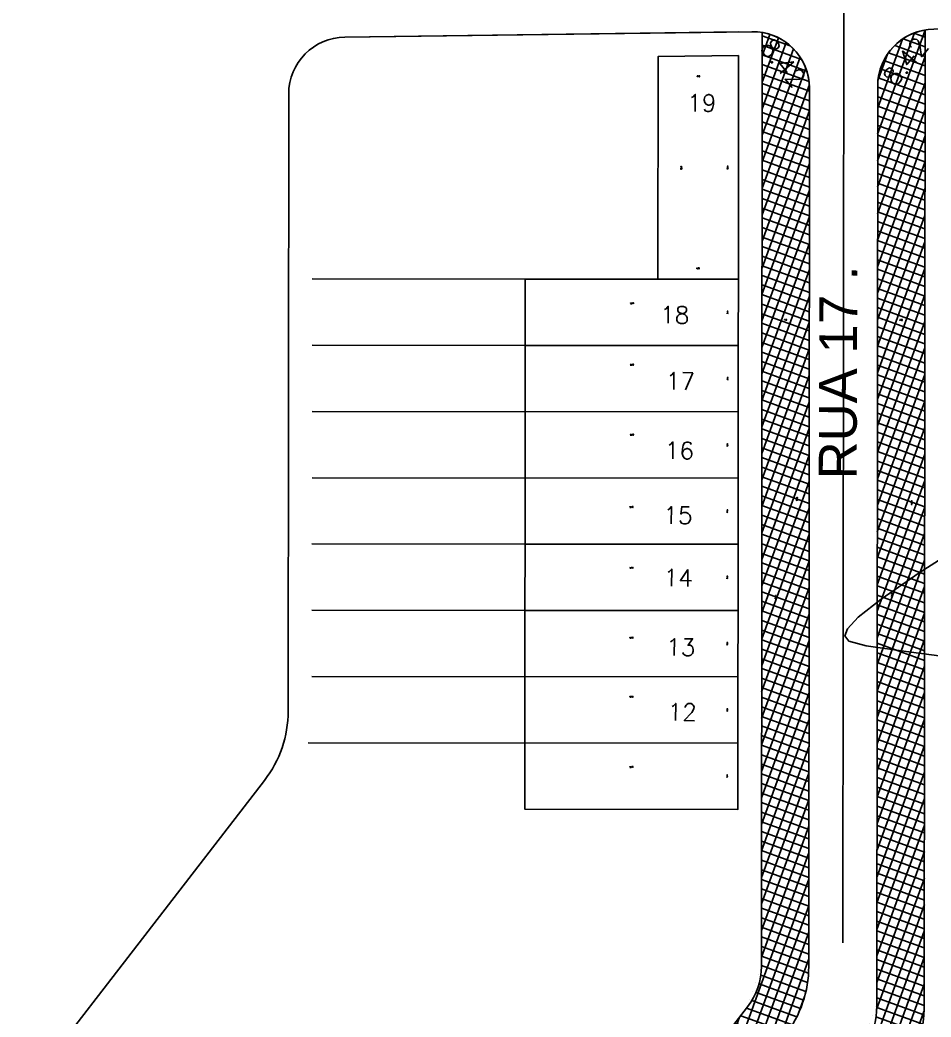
# Model space of a CAD drawing. Header units: millimetres. Extents: x -6300 to 1991, y -4770 to 4545.
# Drawn here: x 1695.7 to 1791.9, y 25.4 to 130.8 of the extents above; entities that cross this region are included whole.
import ezdxf
from ezdxf.enums import TextEntityAlignment as Align

# ---------------------------------------------------------------- set-up
doc = ezdxf.new("R2010")
doc.units = ezdxf.units.MM
doc.header["$LTSCALE"] = 20
doc.header["$MEASUREMENT"] = 0
doc.linetypes.add('CONTINUO', pattern=[0])
doc.linetypes.add('DASHDOT', pattern=[1, 0.5, -0.25, 0, -0.25])
doc.layers.get('DEFPOINTS').update_dxf_attribs({"linetype": 'CONTINUOUS'})
for name, color, linetype in [('AGT CI', 252, 'CONTINUOUS'), ('Bra-Rua Calçadas', 1, 'CONTINUOUS'), ('Calçada', 1, 'CONTINUOUS'), ('COTA', 7, 'CONTINUOUS'), ('EIXO DAS VIAS', 252, 'DASHDOT'), ('Lotes', 2, 'CONTINUOUS'), ('Nomes de Ruas', 3, 'CONTINUOUS'), ('Numero de lotes', 5, 'CONTINUOUS'), ('Área Verde Alameda etc.', 92, 'CONTINUOUS')]:
    doc.layers.add(name, color=color, linetype=linetype)
doc.styles.add('arcad1', font='romans.shx')
doc.styles.add('ARIAL', font='arial.ttf', dxfattribs={"height": 2})
doc.styles.add('ROMANS', font='romans.shx', dxfattribs={"height": 0.1})
doc.dimstyles.new('BOLA100', dxfattribs={"dimscale": 0, "dimtxt": 1.9, "dimasz": 0.18, "dimexe": 0.18, "dimexo": 0.063, "dimgap": 0, "dimtad": 1, "dimzin": 4, "dimdsep": 46, "dimtxsty": 'ROMANS', "dimcen": 0.09, "dimse1": 1, "dimse2": 1, "dimsd1": 1, "dimsd2": 1, "dimclrt": 256, "dimaunit": 1, "dimadec": 4, "dimazin": 0, "dimtfac": 1.2, "dimtix": 1, "dimtmove": 2, "dimatfit": 3, "dimfxl": 1, "dimtvp": 2, "dimtolj": 1, "dimtzin": 4, "dimarcsym": 0})
pattern_1 = [(70.06550867, (-310635.0475, -9592880.6872), (-0.8954291075, 0.32475061731), []), (160.06550867, (-310635.0475, -9592880.6872), (-0.32475061731, -0.8954291075), [])]

# ---------------------------------------------------------------- blocks, each defined once
blk = doc.blocks.new('*D285')
at = {"layer": 'DEFPOINTS', "color": 0}
for p in [(1770.44, 54.39), (1771.53, 54.39), (1771.52, 47.39)]:
    blk.add_point(p, dxfattribs=at)
at = {"layer": 'COTA', "insert": (1770.39, 50.89), "char_height": 0.1, "attachment_point": 5, "rotation": 89.95, "style": 'ROMANS'}
blk.add_mtext('\\A1;7.00', dxfattribs=at)
blk = doc.blocks.new('*D286')
at = {"layer": 'DEFPOINTS', "color": 0}
for p in [(1770.45, 61.39), (1771.53, 61.39), (1771.53, 54.39)]:
    blk.add_point(p, dxfattribs=at)
at = {"layer": 'COTA', "insert": (1770.4, 57.89), "char_height": 0.1, "attachment_point": 5, "rotation": 89.95, "style": 'ROMANS'}
blk.add_mtext('\\A1;7.00', dxfattribs=at)
blk = doc.blocks.new('*D287')
at = {"layer": 'DEFPOINTS', "color": 0}
for p in [(1770.46, 68.39), (1771.54, 68.39), (1771.53, 61.39)]:
    blk.add_point(p, dxfattribs=at)
at = {"layer": 'COTA', "insert": (1770.4, 64.89), "char_height": 0.1, "attachment_point": 5, "rotation": 89.95, "style": 'ROMANS'}
blk.add_mtext('\\A1;7.00', dxfattribs=at)
blk = doc.blocks.new('*D288')
at = {"layer": 'DEFPOINTS', "color": 0}
for p in [(1770.46, 75.39), (1771.55, 75.39), (1771.54, 68.39)]:
    blk.add_point(p, dxfattribs=at)
at = {"layer": 'COTA', "insert": (1770.41, 71.89), "char_height": 0.1, "attachment_point": 5, "rotation": 89.95, "style": 'ROMANS'}
blk.add_mtext('\\A1;7.00', dxfattribs=at)
blk = doc.blocks.new('*D289')
at = {"layer": 'DEFPOINTS', "color": 0}
for p in [(1770.47, 82.39), (1771.55, 82.39), (1771.55, 75.39)]:
    blk.add_point(p, dxfattribs=at)
at = {"layer": 'COTA', "insert": (1770.42, 78.89), "char_height": 0.1, "attachment_point": 5, "rotation": 89.95, "style": 'ROMANS'}
blk.add_mtext('\\A1;7.00', dxfattribs=at)
blk = doc.blocks.new('*D290')
at = {"layer": 'DEFPOINTS', "color": 0}
for p in [(1770.48, 89.39), (1771.56, 89.39), (1771.55, 82.39)]:
    blk.add_point(p, dxfattribs=at)
at = {"layer": 'COTA', "insert": (1770.42, 85.89), "char_height": 0.1, "attachment_point": 5, "rotation": 89.95, "style": 'ROMANS'}
blk.add_mtext('\\A1;7.00', dxfattribs=at)
blk = doc.blocks.new('*D291')
at = {"layer": 'DEFPOINTS', "color": 0}
for p in [(1770.48, 96.39), (1771.57, 96.39), (1771.56, 89.39)]:
    blk.add_point(p, dxfattribs=at)
at = {"layer": 'COTA', "insert": (1770.43, 92.89), "char_height": 0.1, "attachment_point": 5, "rotation": 89.95, "style": 'ROMANS'}
blk.add_mtext('\\A1;7.00', dxfattribs=at)
blk = doc.blocks.new('*D292')
at = {"layer": 'DEFPOINTS', "color": 0}
for p in [(1770.49, 103.39), (1771.57, 103.39), (1771.57, 96.39)]:
    blk.add_point(p, dxfattribs=at)
at = {"layer": 'COTA', "insert": (1770.43, 99.89), "char_height": 0.1, "attachment_point": 5, "rotation": 89.95, "style": 'ROMANS'}
blk.add_mtext('\\A1;7.00', dxfattribs=at)
blk = doc.blocks.new('*D293')
at = {"layer": 'DEFPOINTS', "color": 0}
for p in [(1770.51, 127.03), (1771.59, 127.03), (1771.57, 103.39)]:
    blk.add_point(p, dxfattribs=at)
at = {"layer": 'COTA', "insert": (1770.45, 115.21), "char_height": 0.1, "attachment_point": 5, "rotation": 89.95, "style": 'ROMANS'}
blk.add_mtext('\\A1;23.64', dxfattribs=at)
blk = doc.blocks.new('*D294')
at = {"layer": 'DEFPOINTS', "color": 0}
for p in [(1749.07, 103.41), (1771.57, 103.39), (1771.6, 100.96)]:
    blk.add_point(p, dxfattribs=at)
at = {"layer": 'COTA', "insert": (1760.36, 100.86), "char_height": 0.1, "attachment_point": 5, "rotation": 0.7653, "style": 'ROMANS'}
blk.add_mtext('\\A1;22.50', dxfattribs=at)
blk = doc.blocks.new('*D295')
at = {"layer": 'DEFPOINTS', "color": 0}
for p in [(1749.05, 82.41), (1771.55, 82.39), (1771.55, 79.27)]:
    blk.add_point(p, dxfattribs=at)
at = {"layer": 'COTA', "insert": (1760.3, 79.33), "char_height": 0.1, "attachment_point": 5, "rotation": 359.95, "style": 'ROMANS'}
blk.add_mtext('\\A1;22.50', dxfattribs=at)
blk = doc.blocks.new('*D296')
at = {"layer": 'DEFPOINTS', "color": 0}
for p in [(1749.05, 75.41), (1771.55, 75.39), (1771.54, 72.85)]:
    blk.add_point(p, dxfattribs=at)
at = {"layer": 'COTA', "insert": (1760.29, 72.91), "char_height": 0.1, "attachment_point": 5, "rotation": 359.95, "style": 'ROMANS'}
blk.add_mtext('\\A1;22.50', dxfattribs=at)
blk = doc.blocks.new('*D297')
at = {"layer": 'DEFPOINTS', "color": 0}
for p in [(1749.04, 68.41), (1771.54, 68.39), (1771.54, 65.46)]:
    blk.add_point(p, dxfattribs=at)
at = {"layer": 'COTA', "insert": (1760.29, 65.52), "char_height": 0.1, "attachment_point": 5, "rotation": 359.95, "style": 'ROMANS'}
blk.add_mtext('\\A1;22.50', dxfattribs=at)
blk = doc.blocks.new('*D298')
at = {"layer": 'DEFPOINTS', "color": 0}
for p in [(1749.03, 54.41), (1771.53, 54.39), (1771.53, 51.81)]:
    blk.add_point(p, dxfattribs=at)
at = {"layer": 'COTA', "insert": (1760.28, 51.87), "char_height": 0.1, "attachment_point": 5, "rotation": 359.95, "style": 'ROMANS'}
blk.add_mtext('\\A1;22.50', dxfattribs=at)
blk = doc.blocks.new('*D299')
at = {"layer": 'DEFPOINTS', "color": 0}
for p in [(1763.09, 126.92), (1765.62, 126.92), (1763.07, 103.4)]:
    blk.add_point(p, dxfattribs=at)
at = {"layer": 'COTA', "insert": (1765.56, 115.16), "char_height": 0.1, "attachment_point": 5, "rotation": 89.95, "style": 'ROMANS'}
blk.add_mtext('\\A1;23.52', dxfattribs=at)
blk = doc.blocks.new('*D300')
at = {"layer": 'DEFPOINTS', "color": 0}
for p in [(1771.57, 104.5), (1763.07, 103.4), (1771.57, 103.39)]:
    blk.add_point(p, dxfattribs=at)
at = {"layer": 'COTA', "insert": (1767.32, 104.55), "char_height": 0.1, "attachment_point": 5, "rotation": 359.95, "style": 'ROMANS'}
blk.add_mtext('\\A1;8.50', dxfattribs=at)
blk = doc.blocks.new('*D301')
at = {"layer": 'DEFPOINTS', "color": 0}
for p in [(1763.09, 126.92), (1771.59, 127.03), (1771.62, 124.85)]:
    blk.add_point(p, dxfattribs=at)
at = {"layer": 'COTA', "insert": (1767.37, 124.84), "char_height": 0.1, "attachment_point": 5, "rotation": 0.7653, "style": 'ROMANS'}
blk.add_mtext('\\A1;8.50', dxfattribs=at)
blk = doc.blocks.new('*D324')
at = {"layer": 'DEFPOINTS', "color": 0}
for p in [(1749.03, 61.41, 51.85), (1771.53, 61.39, 51.85), (1771.53, 59.23)]:
    blk.add_point(p, dxfattribs=at)
at = {"layer": 'COTA', "insert": (1760.28, 59.29), "char_height": 0.1, "attachment_point": 5, "rotation": 359.95, "style": 'ROMANS'}
blk.add_mtext('\\A1;22.50', dxfattribs=at)
blk = doc.blocks.new('*D325')
at = {"layer": 'DEFPOINTS', "color": 0}
for p in [(1749.06, 89.41, 51.85), (1771.56, 89.39, 51.85), (1771.59, 87.08)]:
    blk.add_point(p, dxfattribs=at)
at = {"layer": 'COTA', "insert": (1760.34, 86.98), "char_height": 0.1, "attachment_point": 5, "rotation": 0.7653, "style": 'ROMANS'}
blk.add_mtext('\\A1;22.50', dxfattribs=at)
blk = doc.blocks.new('*D326')
at = {"layer": 'DEFPOINTS', "color": 0}
for p in [(1749.07, 96.41, 51.85), (1771.57, 96.39, 51.85), (1771.59, 94.47)]:
    blk.add_point(p, dxfattribs=at)
at = {"layer": 'COTA', "insert": (1760.34, 94.37), "char_height": 0.1, "attachment_point": 5, "rotation": 0.7653, "style": 'ROMANS'}
blk.add_mtext('\\A1;22.50', dxfattribs=at)
blk = doc.blocks.new('*D329')
at = {"layer": 'DEFPOINTS', "color": 0}
for p in [(1774.07, 99.06), (1779.07, 99.06), (1779.07, 99.06)]:
    blk.add_point(p, dxfattribs=at)
at = {"layer": 'COTA', "insert": (1776.57, 99.11), "char_height": 0.1, "attachment_point": 5, "rotation": 359.95, "style": 'ROMANS'}
blk.add_mtext('\\A1;5.00', dxfattribs=at)
blk = doc.blocks.new('*D330')
at = {"layer": 'DEFPOINTS', "color": 0}
for p in [(1786.27, 99.05), (1791.27, 99.05), (1791.27, 99.05)]:
    blk.add_point(p, dxfattribs=at)
at = {"layer": 'COTA', "insert": (1788.77, 99.1), "char_height": 0.1, "attachment_point": 5, "rotation": 359.95, "style": 'ROMANS'}
blk.add_mtext('\\A1;5.00', dxfattribs=at)
blk = doc.blocks.new('*D331')
at = {"layer": 'DEFPOINTS', "color": 0}
for p in [(1774.09, 129.47), (1774.01, 30.81), (1776.18, 30.8)]:
    blk.add_point(p, dxfattribs=at)
at = {"layer": 'COTA', "insert": (1775.5, 69.82), "char_height": 0.1, "attachment_point": 5, "rotation": 89.95, "style": 'ROMANS'}
blk.add_mtext('\\A1;98.66', dxfattribs=at)
blk = doc.blocks.new('*D332')
at = {"layer": 'DEFPOINTS', "color": 0}
for p in [(1778.71, 123.55), (1779.09, 123.55), (1779.01, 30.8)]:
    blk.add_point(p, dxfattribs=at)
at = {"layer": 'COTA', "insert": (1777.76, 80.18), "char_height": 0.1, "attachment_point": 5, "rotation": 89.95, "style": 'ROMANS'}
blk.add_mtext('\\A1;92.75', dxfattribs=at)
blk = doc.blocks.new('*D333')
at = {"layer": 'DEFPOINTS', "color": 0}
for p in [(1786.29, 123.81), (1786.2, 27.03), (1788.39, 27.03)]:
    blk.add_point(p, dxfattribs=at)
at = {"layer": 'COTA', "insert": (1787.78, 70.06), "char_height": 0.1, "attachment_point": 5, "rotation": 89.95, "style": 'ROMANS'}
blk.add_mtext('\\A1;96.78', dxfattribs=at)
blk = doc.blocks.new('*D334')
at = {"layer": 'DEFPOINTS', "color": 0}
for p in [(1790.84, 129.73), (1791.29, 129.73), (1791.2, 27.03)]:
    blk.add_point(p, dxfattribs=at)
at = {"layer": 'COTA', "insert": (1789.89, 79.77), "char_height": 0.1, "attachment_point": 5, "rotation": 89.95, "style": 'ROMANS'}
blk.add_mtext('\\A1;102.70', dxfattribs=at)

msp = doc.modelspace()

# ---------------------------------------------------------------- hatches: boundary and pattern name
at = {"layer": 'Área Verde Alameda etc.'}
h = msp.add_hatch(dxfattribs=at)
h.set_pattern_fill('ANSI37', scale=0.3, angle=25.06551, style=0)
h.set_pattern_definition(pattern_1)
edge = h.paths.add_edge_path()
edge.add_arc((1792.289, 123.809), 6, 99.54407, 142.33827)
edge.add_arc((1792.289, 123.809), 6, 142.33827, 179.95)
edge.add_line((1786.289, 123.814), (1786.205, 27.033))
edge.add_arc((1774.205, 27.043), 12, 322.33827, 359.95, ccw=False)
edge.add_line((1783.704, 19.711), (1751.034, -22.618))
edge.add_arc((1755.783, -26.284), 6, 142.33827, 222.7442)
edge.add_line((1751.377, -30.356), (1787.662, 16.656))
edge.add_arc((1774.205, 27.043), 17, 322.33827, 359.95)
edge.add_line((1791.205, 27.029), (1791.294, 129.726))
h = msp.add_hatch(dxfattribs=at)
h.set_pattern_fill('ANSI37', scale=0.3, angle=25.06551, style=0)
h.set_pattern_definition(pattern_1)
edge = h.paths.add_edge_path()
edge.add_arc((1773.089, 123.553), 6, 359.95, 440.35593)
edge.add_line((1774.094, 129.468), (1774.008, 30.806))
edge.add_arc((1767.008, 30.812), 7, 322.33827, 359.95, ccw=False)
edge.add_line((1772.549, 26.535), (1736.883, -19.675))
edge.add_arc((1739.706, -14.38), 6, 241.93233, 322.33827)
edge.add_line((1744.456, -18.046), (1776.508, 23.48))
edge.add_arc((1767.008, 30.812), 12, 322.33827, 359.95)
edge.add_line((1779.008, 30.802), (1779.089, 123.547))

# ---------------------------------------------------------------- linework, layer by layer
at = {"layer": 'AGT CI', "color": 7}
msp.add_lwpolyline([(1795.745, 75.622), (1790.65, 72.385), (1786.648, 69.606), (1784.211, 67.682), (1783.083, 66.476), (1782.828, 65.721), (1783.242, 65.171), (1785.072, 64.668), (1789.3, 64.077), (1796.52, 63.107)], dxfattribs=at)
at = {"layer": 'Bra-Rua Calçadas', "color": 7}
for points in [[(1791.294, 129.726, 0.1889257), (1787.539, 127.475, 0.1656015), (1786.289, 123.814), (1786.205, 27.033, -0.1656015), (1783.704, 19.711), (1751.034, -22.618, 0.3659774), (1751.377, -30.356), (1787.662, 16.656, 0.1656015), (1791.205, 27.029)], [(1779.089, 123.547, 0.3659774), (1774.094, 129.468), (1774.008, 30.806, -0.1656015), (1772.549, 26.535), (1736.883, -19.675, 0.3659774), (1744.456, -18.046), (1776.508, 23.48, 0.1656015), (1779.008, 30.802)]]:
    msp.add_lwpolyline(points, format="xyb", close=True, dxfattribs=at)
at = {"layer": 'Calçada', "color": 7, "lineweight": -3}
for p, q in [((1779.089, 123.547), (1779.008, 30.802)), ((1786.289, 123.814), (1786.205, 27.033)), ((1786.289, 123.814), (1786.205, 27.033))]:
    msp.add_line(p, q, dxfattribs=at)
msp.add_lwpolyline([(1841.29, 124.378, 0.4183874), (1835.209, 130.383), (1792.209, 129.809, 0.410052), (1786.289, 123.814), (1786.205, 27.033, -0.1656015), (1783.704, 19.711), (1751.034, -22.618, 0.4142136), (1752.117, -31.034), (1790.116, -60.361, 0.4142136), (1798.532, -59.278), (1838.681, -7.259, 0.1656015), (1841.181, 0.063)], format="xyb", close=True, dxfattribs=at)
msp.add_lwpolyline([(1841.29, 124.378, 0.4183874), (1835.209, 130.383), (1792.209, 129.809, 0.410052), (1786.289, 123.814), (1786.205, 27.033, -0.1656015), (1783.704, 19.711), (1751.034, -22.618, 0.4142136), (1752.117, -31.034), (1790.116, -60.361, 0.4142136), (1798.532, -59.278), (1838.681, -7.259, 0.1656015), (1841.181, 0.063)], format="xyb", close=True, dxfattribs=at)
for points in [[(1779.008, 30.802, -0.1656015), (1776.508, 23.48, 0.1656015), (1779.008, 30.802, -0.1656015), (1776.508, 23.48, 0.1656015), (1779.008, 30.802), (1779.089, 123.547, 0.4183874), (1773.009, 129.552), (1730.008, 128.978, 0.410052), (1724.088, 122.983), (1724.031, 57.772, -0.1656015), (1721.531, 50.451), (1696.958, 18.613, 0.4142136), (1698.042, 10.198), (1736.04, -19.13, 0.4142136), (1744.456, -18.046), (1776.508, 23.48), (1744.456, -18.046)], [(1771.594, 129.533), (1730.008, 128.978, 0.410052), (1724.088, 122.983), (1724.031, 57.772, -0.1656015), (1721.531, 50.451), (1696.958, 18.613, 0.4142136), (1698.042, 10.198), (1734.853, -18.214)]]:
    msp.add_lwpolyline(points, format="xyb", dxfattribs=at)
at = {"layer": 'EIXO DAS VIAS', "color": 7, "ltscale": 10}
msp.add_line((1782.697, 133.282, 103.708), (1782.606, 28.917, 103.708), dxfattribs=at)
at = {"layer": 'Lotes', "color": 7}
for p, q in [((1771.592, 127.033), (1763.092, 126.919)), ((1771.571, 103.392), (1749.071, 103.412)), ((1763.071, 103.399), (1771.571, 103.392)), ((1749.065, 96.412), (1771.565, 96.392)), ((1771.565, 96.392), (1749.065, 96.412)), ((1771.559, 89.392), (1749.059, 89.412)), ((1749.059, 89.412), (1771.559, 89.392)), ((1771.553, 82.392), (1749.053, 82.412)), ((1749.053, 82.412), (1771.553, 82.392)), ((1749.047, 75.412), (1771.547, 75.392)), ((1771.547, 75.392), (1749.047, 75.412)), ((1771.541, 68.392), (1749.041, 68.412)), ((1749.041, 68.412), (1771.541, 68.392)), ((1749.035, 61.412), (1771.535, 61.392)), ((1771.535, 61.392), (1749.035, 61.412)), ((1771.529, 54.392), (1749.029, 54.412)), ((1749.029, 54.412), (1771.529, 54.392))]:
    msp.add_line(p, q, dxfattribs=at)
at = {"layer": 'Lotes', "color": 7, "linetype": 'CONTINUO', "lineweight": -3}
for p, q in [((1771.592, 127.033), (1763.092, 126.919)), ((1771.571, 103.392), (1749.071, 103.412)), ((1763.071, 103.399), (1771.571, 103.392)), ((1749.065, 96.412), (1771.565, 96.392)), ((1771.565, 96.392), (1749.065, 96.412)), ((1749.059, 89.412), (1771.559, 89.392)), ((1771.559, 89.392), (1749.059, 89.412)), ((1749.053, 82.412), (1771.553, 82.392)), ((1771.553, 82.392), (1749.053, 82.412)), ((1749.047, 75.412), (1771.547, 75.392)), ((1771.547, 75.392), (1749.047, 75.412)), ((1749.041, 68.412), (1771.541, 68.392)), ((1771.541, 68.392), (1749.041, 68.412)), ((1749.035, 61.412), (1771.535, 61.392)), ((1771.535, 61.392), (1749.035, 61.412)), ((1749.029, 54.412), (1771.529, 54.392)), ((1771.529, 54.392), (1749.029, 54.412))]:
    msp.add_line(p, q, dxfattribs=at)
at = {"layer": 'Lotes', "color": 7, "lineweight": -3}
for p, q in [((1726.571, 103.431), (1771.571, 103.392)), ((1726.565, 96.431), (1771.565, 96.392)), ((1726.559, 89.431), (1771.559, 89.392)), ((1726.553, 82.431), (1771.553, 82.392)), ((1726.547, 75.431), (1771.547, 75.392)), ((1726.541, 68.431), (1771.541, 68.392)), ((1726.535, 61.431), (1771.535, 61.392)), ((1726.139, 54.432), (1771.529, 54.392))]:
    msp.add_line(p, q, dxfattribs=at)
at = {"layer": 'Lotes', "color": 7}
for points in [[(1771.592, 127.033), (1763.092, 126.919), (1763.071, 103.399), (1771.571, 103.392)], [(1756.071, 103.406), (1749.071, 103.412), (1749.065, 96.412), (1771.565, 96.392), (1771.571, 103.392), (1763.071, 103.399)], [(1749.065, 96.412), (1749.059, 89.412), (1771.559, 89.392), (1771.565, 96.392)], [(1749.059, 89.412), (1749.053, 82.412), (1771.553, 82.392), (1771.559, 89.392)], [(1749.053, 82.412), (1749.047, 75.412), (1771.547, 75.392), (1771.553, 82.392)], [(1749.047, 75.412), (1749.041, 68.412), (1771.541, 68.392), (1771.547, 75.392)], [(1749.041, 68.412), (1749.035, 61.412), (1771.535, 61.392), (1771.541, 68.392)], [(1749.035, 61.412), (1749.029, 54.412), (1771.529, 54.392), (1771.535, 61.392)], [(1749.029, 54.412), (1749.022, 47.412), (1771.522, 47.392), (1771.529, 54.392)]]:
    msp.add_lwpolyline(points, close=True, dxfattribs=at)
at = {"layer": 'Área Verde Alameda etc.', "color": 7}
for points in [[(1791.294, 129.726, 0.1889257), (1787.539, 127.475, 0.1656015), (1786.289, 123.814), (1786.205, 27.033, -0.1656015), (1783.704, 19.711), (1751.034, -22.618, 0.3659774), (1751.377, -30.356), (1787.662, 16.656, 0.1656015), (1791.205, 27.029)], [(1779.089, 123.547, 0.3659774), (1774.094, 129.468), (1774.008, 30.806, -0.1656015), (1772.549, 26.535), (1736.883, -19.675, 0.3659774), (1744.456, -18.046), (1776.508, 23.48, 0.1656015), (1779.008, 30.802)]]:
    msp.add_lwpolyline(points, format="xyb", close=True, dxfattribs=at)
msp.add_lwpolyline([(1791.294, 129.726), (1791.205, 27.029, -0.1656015), (1787.662, 16.656), (1751.377, -30.356)], format="xyb", dxfattribs=at)

# ---------------------------------------------------------------- texts
at = {"layer": 'COTA', "color": 7, "char_height": 1.9, "attachment_point": 5, "style": 'ROMANS'}
for insert, rotation in [((1776.293, 126.256), 310.15297), ((1789.227, 126.402), 49.74703)]:
    msp.add_mtext('\\A1;8.42', dxfattribs=dict(at, insert=insert, rotation=rotation))
at = {"layer": 'Nomes de Ruas', "color": 7, "extrusion": (-0.019863, -0.084336, 0.996239), "style": 'ARIAL'}
msp.add_text('RUA 17 .', height=4, rotation=102.96746, dxfattribs=at).set_placement((1713.194, 497.862, -41.667), align=Align.MIDDLE_CENTER)
at = {"layer": 'Numero de lotes', "color": 7, "style": 'arcad1'}
for s, p in [('19', (1767.71, 122.013, 103.708)), ('18', (1764.857, 99.629, 103.708)), ('17', (1765.451, 92.635, 103.708)), ('16', (1765.352, 85.303, 103.708)), ('15', (1765.197, 78.461, 103.708)), ('14', (1765.23, 71.86, 103.708)), ('13', (1765.497, 64.523, 103.708)), ('12', (1765.649, 57.677, 103.708))]:
    msp.add_text(s, height=1.8, rotation=359.22008, dxfattribs=at).set_placement(p, align=Align.MIDDLE_CENTER)

# ---------------------------------------------------------------- dimensions: what is measured, and where the dimension line sits
at = {"layer": 'COTA', "color": 7}
for base, p1, p2, angle, picture, middle in [((1790.836, 129.726), (1791.205, 27.029), (1791.294, 129.726), 89.95, '*D334', (1789.886, 79.775)), ((1776.184, 30.804), (1774.094, 129.468), (1774.008, 30.806), 269.95, '*D331', (1775.496, 69.822)), ((1778.708, 123.548), (1779.008, 30.802), (1779.089, 123.547), 89.95, '*D332', (1777.758, 80.184)), ((1788.39, 27.031), (1786.289, 123.814), (1786.205, 27.033), 269.95, '*D333', (1787.782, 70.055))]:
    dim = msp.add_linear_dim(base=base, p1=p1, p2=p2, angle=angle, dimstyle='BOLA100', override={"dimscale": 1}, dxfattribs=at)
    dim.commit()
    dim.dimension.update_dxf_attribs({"geometry": picture, "text_midpoint": middle, "dimtype": 161})
for p1, p2, distance, picture, middle in [((1763.071, 103.399), (1763.092, 126.919), -2.53, '*D299', (1765.562, 115.157)), ((1774.067, 99.061), (1779.067, 99.056), 0, '*D329', (1776.568, 99.108)), ((1786.267, 99.05), (1791.267, 99.046), 0, '*D330', (1788.768, 99.098))]:
    dim = msp.add_aligned_dim(p1=p1, p2=p2, distance=distance, dimstyle='BOLA100', override={"dimscale": 1}, dxfattribs=at)
    dim.commit()
    dim.dimension.update_dxf_attribs({"geometry": picture, "text_midpoint": middle})
for base, p1, p2, angle, picture, middle in [((1771.621, 124.847), (1763.092, 126.919), (1771.592, 127.033), 0.76528, '*D301', (1767.37, 124.84)), ((1770.508, 127.034), (1771.571, 103.392), (1771.592, 127.033), 269.95, '*D293', (1770.448, 115.213)), ((1771.572, 104.497), (1763.071, 103.399), (1771.571, 103.392), 179.95, '*D300', (1767.322, 104.55)), ((1771.604, 100.96), (1749.071, 103.412), (1771.571, 103.392), 0.76528, '*D294', (1760.355, 100.86)), ((1770.487, 103.393), (1771.565, 96.392), (1771.571, 103.392), 269.95, '*D292', (1770.434, 99.893)), ((1771.591, 94.467, -51.854), (1749.065, 96.412), (1771.565, 96.392), 0.76528, '*D326', (1760.342, 94.367, -51.854)), ((1770.481, 96.393), (1771.559, 89.392), (1771.565, 96.392), 269.95, '*D291', (1770.428, 92.893)), ((1771.59, 87.084, -51.854), (1749.059, 89.412), (1771.559, 89.392), 0.76528, '*D325', (1760.341, 86.984, -51.854)), ((1770.475, 89.393), (1771.553, 82.392), (1771.559, 89.392), 269.95, '*D290', (1770.422, 85.893)), ((1771.55, 79.274), (1749.053, 82.412), (1771.553, 82.392), 179.95, '*D295', (1760.3, 79.334)), ((1770.469, 82.393), (1771.547, 75.392), (1771.553, 82.392), 269.95, '*D289', (1770.416, 78.893)), ((1771.545, 72.854), (1749.047, 75.412), (1771.547, 75.392), 179.95, '*D296', (1760.295, 72.914)), ((1770.463, 75.393), (1771.541, 68.392), (1771.547, 75.392), 269.95, '*D288', (1770.41, 71.893)), ((1771.538, 65.458), (1749.041, 68.412), (1771.541, 68.392), 179.95, '*D297', (1760.288, 65.518)), ((1770.457, 68.393), (1771.535, 61.392), (1771.541, 68.392), 269.95, '*D287', (1770.404, 64.893)), ((1771.533, 59.226, -51.854), (1749.035, 61.412), (1771.535, 61.392), 179.95, '*D324', (1760.283, 59.286, -51.854)), ((1770.451, 61.393), (1771.529, 54.392), (1771.535, 61.392), 269.95, '*D286', (1770.398, 57.893)), ((1771.526, 51.814), (1749.029, 54.412), (1771.529, 54.392), 179.95, '*D298', (1760.276, 51.874)), ((1770.445, 54.393), (1771.522, 47.392), (1771.529, 54.392), 269.95, '*D285', (1770.392, 50.893))]:
    dim = msp.add_linear_dim(base=base, p1=p1, p2=p2, angle=angle, dimstyle='BOLA100', override={"dimscale": 1}, dxfattribs=at)
    dim.commit()
    dim.dimension.update_dxf_attribs({"geometry": picture, "text_midpoint": middle})

doc.saveas('drawing.dxf')
